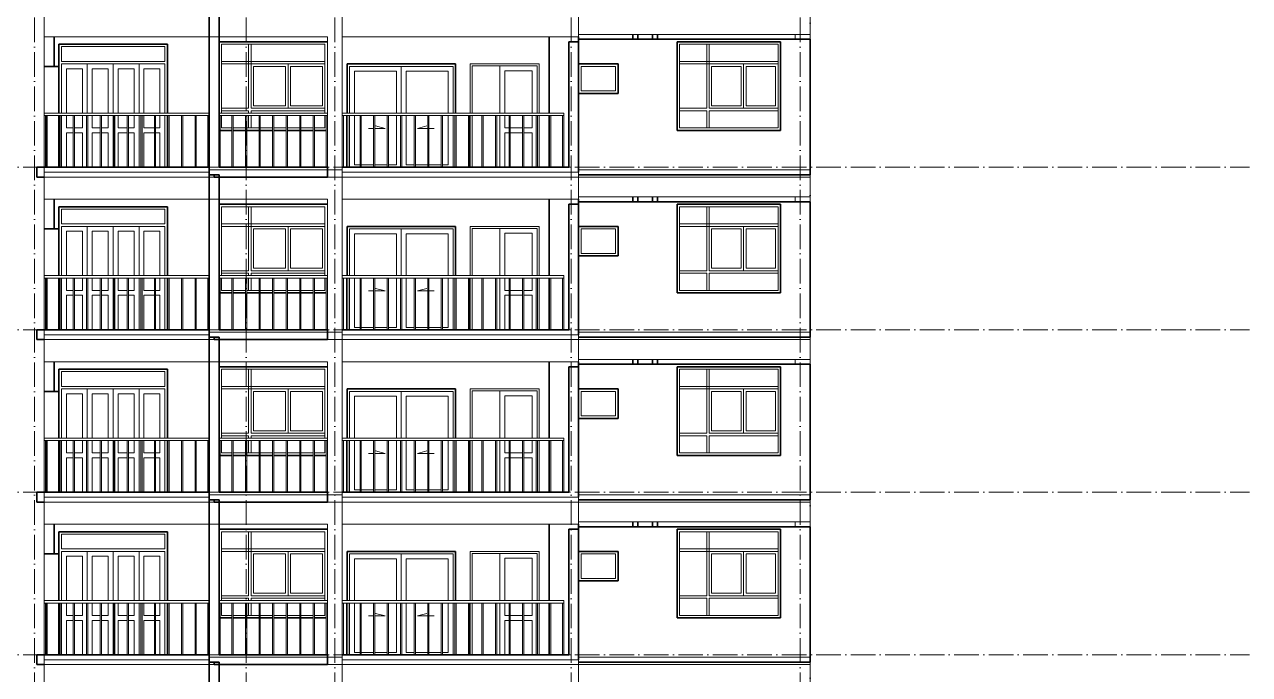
# Model space of a CAD drawing. Header units: millimetres. Extents: x -8482 to 130249, y -7482 to 93550.
# Drawn here: x 26650 to 51521, y 54500 to 67700 of the extents above; entities that cross this region are included whole.
import ezdxf

# ---------------------------------------------------------------- set-up
doc = ezdxf.new("R2010")
doc.units = ezdxf.units.MM
doc.linetypes.add('Grid Line', pattern=[14, 10, -2, 0, -2])
for name, color, linetype, lineweight in [('CUA', 31, 'Continuous', 9), ('NET CAT', 3, 'Continuous', 5), ('NET CATConcrete', 3, 'Continuous', 5), ('NET THAY 1', 41, 'Continuous', 5), ('NET THAY 2', 55, 'Continuous', 5), ('NET-THAY', 2, 'Continuous', 9), ('TRUC', 225, 'Continuous', 5)]:
    doc.layers.add(name, color=color, linetype=linetype, lineweight=lineweight)

# ---------------------------------------------------------------- blocks, each defined once
blk = doc.blocks.new('ALC1807-ASCENT PLAZA-TANG DIEN HINH-TANG 5_rvt-10-MẶT ĐỨNG TRỤC A-Q')
at = {"layer": 'NET-THAY', "color": 50, "lineweight": 35}
for p, q in [((30400, 51450), (30400, 54750)), ((30400, 54750), (30600, 54750)), ((30600, 54750), (30600, 51600))]:
    blk.add_line(p, q, dxfattribs=at)
blk = doc.blocks.new('Railing - 25mm-77671-MẶT ĐỨNG TRỤC A-Q')
at = {"layer": 'NET THAY 2', "color": 90, "lineweight": 9}
for p, q in [((6562, 21900), (6562, 22950)), ((6587, 22950), (6587, 21900))]:
    blk.add_line(p, q, dxfattribs=at)
blk = doc.blocks.new('Railing - 25mm-V296-MẶT ĐỨNG TRỤC A-Q')
at = {"layer": 'NET THAY 2', "color": 90, "lineweight": 9}
blk.add_line((6500, 22950), (6500, 21900), dxfattribs=at)
blk = doc.blocks.new('Railing - 25mm-V297-MẶT ĐỨNG TRỤC A-Q')
at = {"layer": 'NET THAY 2', "color": 90, "lineweight": 9}
blk.add_line((11225, 21900), (11225, 22950), dxfattribs=at)
blk = doc.blocks.new('Railing - Railing-4654-MẶT ĐỨNG TRỤC A-Q')
for name, p in [('Railing - 25mm-V296-MẶT ĐỨNG TRỤC A-Q', (20575, 0)), ('Railing - 25mm-77671-MẶT ĐỨNG TRỤC A-Q', (20525, 0)), ('Railing - 25mm-77671-MẶT ĐỨNG TRỤC A-Q', (20800, 0)), ('Railing - 25mm-77671-MẶT ĐỨNG TRỤC A-Q', (21075, 0)), ('Railing - 25mm-77671-MẶT ĐỨNG TRỤC A-Q', (21350, 0)), ('Railing - 25mm-77671-MẶT ĐỨNG TRỤC A-Q', (21625, 0)), ('Railing - 25mm-77671-MẶT ĐỨNG TRỤC A-Q', (21900, 0)), ('Railing - 25mm-77671-MẶT ĐỨNG TRỤC A-Q', (22175, 0)), ('Railing - 25mm-77671-MẶT ĐỨNG TRỤC A-Q', (22450, 0)), ('Railing - 25mm-77671-MẶT ĐỨNG TRỤC A-Q', (22725, 0)), ('Railing - 25mm-77671-MẶT ĐỨNG TRỤC A-Q', (23000, 0)), ('Railing - 25mm-77671-MẶT ĐỨNG TRỤC A-Q', (23275, 0)), ('Railing - 25mm-77671-MẶT ĐỨNG TRỤC A-Q', (23550, 0)), ('Railing - 25mm-V297-MẶT ĐỨNG TRỤC A-Q', (19150, 0))]:
    blk.add_blockref(name, p)
blk = doc.blocks.new('Top Rail Type - Top Rail_Internal_-4655-MẶT ĐỨNG TRỤC A-Q')
at = {"layer": 'NET THAY 1', "color": 90, "lineweight": 9}
for p, q in [((30400, 23000), (27050, 23000)), ((27050, 22950), (30400, 22950))]:
    blk.add_line(p, q, dxfattribs=at)
blk = doc.blocks.new('Railing - Railing-4656-MẶT ĐỨNG TRỤC A-Q')
for name, p in [('Railing - 25mm-V296-MẶT ĐỨNG TRỤC A-Q', (26625, 0)), ('Railing - 25mm-77671-MẶT ĐỨNG TRỤC A-Q', (26625, 0)), ('Railing - 25mm-77671-MẶT ĐỨNG TRỤC A-Q', (26900, 0)), ('Railing - 25mm-77671-MẶT ĐỨNG TRỤC A-Q', (27175, 0)), ('Railing - 25mm-77671-MẶT ĐỨNG TRỤC A-Q', (27450, 0)), ('Railing - 25mm-77671-MẶT ĐỨNG TRỤC A-Q', (27725, 0)), ('Railing - 25mm-77671-MẶT ĐỨNG TRỤC A-Q', (28000, 0)), ('Railing - 25mm-77671-MẶT ĐỨNG TRỤC A-Q', (28275, 0)), ('Railing - 25mm-77671-MẶT ĐỨNG TRỤC A-Q', (28550, 0)), ('Railing - 25mm-77671-MẶT ĐỨNG TRỤC A-Q', (28825, 0)), ('Railing - 25mm-77671-MẶT ĐỨNG TRỤC A-Q', (29100, 0)), ('Railing - 25mm-77671-MẶT ĐỨNG TRỤC A-Q', (29375, 0)), ('Railing - 25mm-77671-MẶT ĐỨNG TRỤC A-Q', (29650, 0)), ('Railing - 25mm-77671-MẶT ĐỨNG TRỤC A-Q', (29925, 0)), ('Railing - 25mm-77671-MẶT ĐỨNG TRỤC A-Q', (30200, 0)), ('Railing - 25mm-77671-MẶT ĐỨNG TRỤC A-Q', (30475, 0)), ('Railing - 25mm-77671-MẶT ĐỨNG TRỤC A-Q', (30750, 0)), ('Railing - 25mm-77671-MẶT ĐỨNG TRỤC A-Q', (31012, 0))]:
    blk.add_blockref(name, p)
blk = doc.blocks.new('Top Rail Type - Top Rail_Internal_-4657-MẶT ĐỨNG TRỤC A-Q')
at = {"layer": 'NET THAY 1', "color": 90, "lineweight": 9}
for p, q in [((37600, 23000), (33100, 23000)), ((33100, 22950), (37600, 22950)), ((37600, 23000), (37600, 22950))]:
    blk.add_line(p, q, dxfattribs=at)
blk = doc.blocks.new('X-PHONG NGU 2 - X-PHONG NGU 2_Recovery_-60158-MẶT ĐỨNG TRỤC A-Q')
at = {"layer": 'CUA', "color": 90}
for p, q in [((640, 24450), (640, 22650)), ((2740, 24450), (640, 24450)), ((690, 24400), (2690, 24400)), ((690, 22700), (690, 24400)), ((1290, 24400), (1240, 24400)), ((1240, 24400), (1240, 23100)), ((1290, 23100), (1290, 24400)), ((2690, 24400), (2690, 22700)), ((2740, 22650), (2740, 24450)), ((2690, 24050), (690, 24050)), ((690, 24050), (690, 24000)), ((690, 24000), (2690, 24000)), ((1990, 24000), (1290, 24000)), ((1290, 24000), (1290, 23100)), ((1340, 23150), (1340, 23950)), ((1340, 23950), (1940, 23950)), ((1940, 23950), (1940, 23150)), ((1990, 23100), (1990, 24000)), ((2040, 23950), (2640, 23950)), ((2040, 23150), (2040, 23950)), ((2640, 23950), (2640, 23150)), ((2690, 24000), (2690, 24050)), ((1940, 23150), (1340, 23150)), ((2640, 23150), (2040, 23150)), ((1240, 23100), (690, 23100)), ((690, 23100), (690, 23050)), ((690, 23050), (1240, 23050)), ((1240, 23050), (1240, 22700)), ((2690, 23100), (1290, 23100)), ((1290, 23100), (1990, 23100)), ((1290, 22700), (1290, 23050)), ((1290, 23050), (2690, 23050)), ((2690, 23050), (2690, 23100)), ((640, 22650), (2740, 22650)), ((2690, 22700), (690, 22700)), ((1240, 22700), (1290, 22700))]:
    blk.add_line(p, q, dxfattribs=at)
blk = doc.blocks.new('X-PHONG WC - X-PHONG WC 2-60240-MẶT ĐỨNG TRỤC A-Q')
at = {"layer": 'CUA', "color": 90}
for p, q in [((38700, 24000), (37900, 24000)), ((37950, 23450), (37950, 23950)), ((37950, 23950), (38650, 23950)), ((38650, 23950), (38650, 23450)), ((38700, 23400), (38700, 24000)), ((37900, 23400), (38700, 23400)), ((38650, 23450), (37950, 23450))]:
    blk.add_line(p, q, dxfattribs=at)
blk = doc.blocks.new('CUA LO GIA _LUA_ - CUA LO GIA _LUA_-V298-MẶT ĐỨNG TRỤC A-Q')
at = {"layer": 'CUA', "color": 90}
for p, q in [((35400, 24000), (33200, 24000)), ((33200, 23000), (33200, 24000)), ((34300, 23950), (33250, 23950)), ((33250, 23000), (33250, 23950)), ((33250, 23950), (33250, 23000)), ((33250, 23950), (35350, 23950)), ((34300, 23950), (34300, 23000)), ((35350, 23000), (35350, 23950)), ((35400, 24000), (35400, 23000)), ((33350, 23850), (33350, 23000)), ((33350, 23850), (34200, 23850)), ((34200, 23000), (34200, 23850)), ((34400, 23850), (35250, 23850)), ((34400, 23850), (34400, 23000)), ((35250, 23000), (35250, 23850)), ((33250, 21900), (33250, 22950)), ((33250, 22950), (33250, 21900)), ((33350, 22950), (33350, 21950)), ((34200, 21950), (34200, 22950)), ((34400, 22950), (34400, 21950)), ((35250, 21950), (35250, 22950)), ((35350, 21900), (35350, 22950)), ((33632, 22689), (33737, 22689)), ((33762, 22689), (33972, 22689)), ((33972, 22689), (33779, 22740)), ((34628, 22689), (34821, 22740)), ((34837, 22689), (34628, 22689)), ((34968, 22689), (34862, 22689)), ((33350, 21950), (33462, 21950)), ((33487, 21950), (33737, 21950)), ((33762, 21950), (34012, 21950)), ((34037, 21950), (34200, 21950)), ((34400, 21950), (34562, 21950)), ((34587, 21950), (34837, 21950)), ((34862, 21950), (35112, 21950)), ((35137, 21950), (35250, 21950))]:
    blk.add_line(p, q, dxfattribs=at)
blk = doc.blocks.new('CUA LO GIA - DB6-60239-MẶT ĐỨNG TRỤC A-Q')
at = {"layer": 'CUA', "color": 90}
for p, q in [((29550, 24400), (27350, 24400)), ((27350, 24400), (27350, 23950)), ((29550, 23000), (29550, 24400)), ((27400, 24050), (27400, 24350)), ((27400, 24350), (29500, 24350)), ((29500, 24350), (29500, 24050)), ((29500, 24050), (27400, 24050)), ((27400, 24000), (29500, 24000)), ((27400, 23000), (27400, 24000)), ((27500, 23900), (27500, 23000)), ((27500, 23900), (27825, 23900)), ((27825, 23000), (27825, 23900)), ((27925, 23000), (27925, 24000)), ((28450, 24000), (27925, 24000)), ((28025, 23900), (28350, 23900)), ((28025, 23900), (28025, 23000)), ((28350, 23000), (28350, 23900)), ((28450, 24000), (28450, 23000)), ((28975, 24000), (28450, 24000)), ((28450, 23000), (28450, 24000)), ((28550, 23900), (28550, 23000)), ((28550, 23900), (28875, 23900)), ((28875, 23000), (28875, 23900)), ((28975, 24000), (28975, 23000)), ((29075, 23900), (29400, 23900)), ((29075, 23900), (29075, 23000)), ((29400, 23000), (29400, 23900)), ((29500, 24000), (29500, 23000)), ((27400, 21900), (27400, 22950)), ((27500, 22950), (27500, 22700)), ((27825, 22700), (27825, 22950)), ((28025, 22950), (28025, 22700)), ((28350, 22700), (28350, 22950)), ((28450, 22950), (28450, 21900)), ((28450, 21900), (28450, 22950)), ((28550, 22950), (28550, 22700)), ((28875, 22700), (28875, 22950)), ((28975, 22950), (28975, 21900)), ((29075, 22950), (29075, 22700)), ((29400, 22700), (29400, 22950)), ((29500, 22950), (29500, 21900)), ((29550, 21900), (29550, 22950)), ((27500, 22700), (27637, 22700)), ((27662, 22700), (27825, 22700)), ((28025, 22700), (28187, 22700)), ((28212, 22700), (28350, 22700)), ((28550, 22700), (28737, 22700)), ((28762, 22700), (28875, 22700)), ((29075, 22700), (29287, 22700)), ((29312, 22700), (29400, 22700)), ((27637, 22600), (27500, 22600)), ((27500, 22600), (27500, 21900)), ((27825, 22600), (27662, 22600)), ((27825, 21900), (27825, 22600)), ((28025, 22600), (28025, 21900)), ((28187, 22600), (28025, 22600)), ((28350, 22600), (28212, 22600)), ((28350, 21900), (28350, 22600)), ((28737, 22600), (28550, 22600)), ((28550, 22600), (28550, 21900)), ((28875, 22600), (28762, 22600)), ((28875, 21900), (28875, 22600)), ((29075, 22600), (29075, 21900)), ((29287, 22600), (29075, 22600)), ((29400, 22600), (29312, 22600)), ((29400, 21900), (29400, 22600))]:
    blk.add_line(p, q, dxfattribs=at)
blk = doc.blocks.new('X-PHONG NGU 2 - X-PHONG NGU 2_Recovery_ 3-60238-MẶT ĐỨNG TRỤC A-Q')
at = {"layer": 'CUA', "color": 90}
for p, q in [((32800, 24450), (30600, 24450)), ((30650, 24400), (32750, 24400)), ((30650, 23000), (30650, 24400)), ((31250, 24400), (31200, 24400)), ((31200, 24400), (31200, 23100)), ((31250, 23100), (31250, 24400)), ((32750, 24400), (32750, 23000)), ((32750, 24050), (30650, 24050)), ((30650, 24050), (30650, 24000)), ((30650, 24000), (32750, 24000)), ((32000, 24000), (31250, 24000)), ((31250, 24000), (31250, 23100)), ((31300, 23150), (31300, 23950)), ((31300, 23950), (31950, 23950)), ((31950, 23950), (31950, 23150)), ((32000, 23100), (32000, 24000)), ((32050, 23950), (32700, 23950)), ((32050, 23150), (32050, 23950)), ((32700, 23950), (32700, 23150)), ((32750, 24000), (32750, 24050)), ((31950, 23150), (31300, 23150)), ((32700, 23150), (32050, 23150)), ((31200, 23100), (30650, 23100)), ((30650, 23100), (30650, 23050)), ((30650, 23050), (31200, 23050)), ((30650, 22700), (30650, 22950)), ((31200, 23050), (31200, 23000)), ((31200, 22950), (31200, 22700)), ((32750, 23100), (31250, 23100)), ((31250, 23100), (32000, 23100)), ((31250, 23000), (31250, 23050)), ((31250, 23050), (32750, 23050)), ((31250, 22700), (31250, 22950)), ((32750, 23050), (32750, 23100)), ((32750, 22950), (32750, 22700)), ((30625, 22650), (30862, 22650)), ((30862, 22700), (30650, 22700)), ((31137, 22700), (30887, 22700)), ((30887, 22650), (31137, 22650)), ((31412, 22700), (31162, 22700)), ((31162, 22650), (31412, 22650)), ((31200, 22700), (31250, 22700)), ((31687, 22700), (31437, 22700)), ((31437, 22650), (31687, 22650)), ((31962, 22700), (31712, 22700)), ((31712, 22650), (31962, 22650)), ((32237, 22700), (31987, 22700)), ((31987, 22650), (32237, 22650)), ((32512, 22700), (32262, 22700)), ((32262, 22650), (32512, 22650)), ((32750, 22700), (32537, 22700)), ((32537, 22650), (32775, 22650))]:
    blk.add_line(p, q, dxfattribs=at)
blk = doc.blocks.new('Railing - Railing-4658-MẶT ĐỨNG TRỤC A-Q')
for name, p in [('Railing - 25mm-V296-MẶT ĐỨNG TRỤC A-Q', (24112, 0)), ('Railing - 25mm-V296-MẶT ĐỨNG TRỤC A-Q', (24125, 0)), ('Railing - 25mm-77671-MẶT ĐỨNG TRỤC A-Q', (24300, 0)), ('Railing - 25mm-77671-MẶT ĐỨNG TRỤC A-Q', (24575, 0)), ('Railing - 25mm-77671-MẶT ĐỨNG TRỤC A-Q', (24850, 0)), ('Railing - 25mm-77671-MẶT ĐỨNG TRỤC A-Q', (25125, 0)), ('Railing - 25mm-77671-MẶT ĐỨNG TRỤC A-Q', (25400, 0)), ('Railing - 25mm-77671-MẶT ĐỨNG TRỤC A-Q', (25675, 0)), ('Railing - 25mm-77671-MẶT ĐỨNG TRỤC A-Q', (25950, 0)), ('Railing - 25mm-V297-MẶT ĐỨNG TRỤC A-Q', (21550, 0))]:
    blk.add_blockref(name, p)
blk = doc.blocks.new('Top Rail Type - Top Rail_Internal_-4659-MẶT ĐỨNG TRỤC A-Q')
at = {"layer": 'NET THAY 1', "color": 90, "lineweight": 9}
for p, q in [((32800, 23000), (30600, 23000)), ((30600, 22950), (32800, 22950))]:
    blk.add_line(p, q, dxfattribs=at)
blk = doc.blocks.new('CUA SAN PHOI LUA - CUA SAN PHOI LUA-V299-MẶT ĐỨNG TRỤC A-Q')
at = {"layer": 'CUA', "color": 90}
for p, q in [((35700, 24000), (35700, 23000)), ((37100, 24000), (35700, 24000)), ((35740, 23960), (35740, 23000)), ((35740, 23960), (37060, 23960)), ((36300, 23000), (36300, 23960)), ((37060, 23960), (37060, 23000)), ((37100, 23000), (37100, 24000)), ((36400, 23860), (36960, 23860)), ((36400, 23860), (36400, 23000)), ((36960, 23000), (36960, 23860)), ((35700, 22950), (35700, 21900)), ((35740, 22950), (35740, 21900)), ((36300, 21900), (36300, 22950)), ((36400, 22950), (36400, 22700)), ((36960, 22700), (36960, 22950)), ((37100, 21900), (37100, 22950)), ((36400, 22700), (36487, 22700)), ((36512, 22700), (36762, 22700)), ((36787, 22700), (36960, 22700)), ((36400, 22600), (36400, 21900)), ((36487, 22600), (36400, 22600)), ((36762, 22600), (36512, 22600)), ((36960, 22600), (36787, 22600)), ((36960, 21900), (36960, 22600))]:
    blk.add_line(p, q, dxfattribs=at)
blk = doc.blocks.new('ALC1807-ASCENT PLAZA-TANG DIEN HINH-TANG 5_rvt-11-MẶT ĐỨNG TRỤC A-Q')
at = {"layer": 'NET-THAY', "color": 50, "lineweight": 35}
for p, q in [((30400, 54750), (30400, 58050)), ((30400, 58050), (30600, 58050)), ((30600, 58050), (30600, 54900)), ((27250, 57550), (27250, 56950)), ((37300, 57550), (37300, 56000)), ((37900, 57450), (37900, 57550)), ((39000, 57500), (37900, 57500)), ((39000, 57500), (39000, 57600)), ((39400, 57500), (39000, 57500)), ((39100, 57600), (39100, 57500)), ((39400, 57500), (39400, 57600)), ((42400, 57500), (39400, 57500)), ((39500, 57600), (39500, 57500)), ((42400, 57500), (42600, 57500)), ((42600, 57500), (42600, 54750)), ((27350, 56950), (27350, 57400)), ((27350, 57400), (29550, 57400)), ((29550, 57400), (29550, 56000)), ((30600, 57450), (32800, 57450)), ((37700, 54900), (37700, 57450)), ((37700, 57450), (37900, 57450)), ((37900, 57450), (37900, 54800)), ((39900, 55650), (39900, 57450)), ((39900, 57450), (42000, 57450)), ((42000, 57450), (42000, 55650)), ((33200, 56000), (33200, 57000)), ((33200, 57000), (35400, 57000)), ((35400, 57000), (35400, 56000)), ((37900, 57000), (38700, 57000)), ((38700, 57000), (38700, 56400)), ((27350, 56950), (27050, 56950)), ((27350, 56000), (27350, 56950)), ((38700, 56400), (37900, 56400)), ((27350, 54900), (27350, 55950)), ((29550, 55950), (29550, 54900)), ((37300, 55950), (37300, 54900)), ((30862, 55650), (30625, 55650)), ((31137, 55650), (30887, 55650)), ((31412, 55650), (31162, 55650)), ((31687, 55650), (31437, 55650)), ((31962, 55650), (31712, 55650)), ((32237, 55650), (31987, 55650)), ((32512, 55650), (32262, 55650)), ((32775, 55650), (32537, 55650)), ((42000, 55650), (39900, 55650)), ((30400, 54900), (26900, 54900)), ((26900, 54900), (26900, 54700)), ((30500, 54750), (30400, 54750)), ((30500, 54750), (30500, 54700)), ((32800, 54900), (30600, 54900)), ((32800, 54700), (32800, 54900)), ((37700, 54900), (33100, 54900)), ((37900, 54750), (39000, 54750)), ((39000, 54750), (39400, 54750)), ((39400, 54750), (42400, 54750)), ((42600, 54750), (42400, 54750)), ((26900, 54700), (27050, 54700)), ((30500, 54700), (32800, 54700))]:
    blk.add_line(p, q, dxfattribs=at)
at = {"color": 50, "lineweight": 35}
for name, p in [('CUA LO GIA - DB6-60239-MẶT ĐỨNG TRỤC A-Q', (0, 33000)), ('X-PHONG NGU 2 - X-PHONG NGU 2_Recovery_ 3-60238-MẶT ĐỨNG TRỤC A-Q', (0, 33000)), ('X-PHONG NGU 2 - X-PHONG NGU 2_Recovery_-60158-MẶT ĐỨNG TRỤC A-Q', (39260, 33000)), ('CUA LO GIA _LUA_ - CUA LO GIA _LUA_-V298-MẶT ĐỨNG TRỤC A-Q', (0, 33000)), ('CUA SAN PHOI LUA - CUA SAN PHOI LUA-V299-MẶT ĐỨNG TRỤC A-Q', (0, 33000)), ('X-PHONG WC - X-PHONG WC 2-60240-MẶT ĐỨNG TRỤC A-Q', (0, 33000)), ('Top Rail Type - Top Rail_Internal_-4655-MẶT ĐỨNG TRỤC A-Q', (0, 33000)), ('Top Rail Type - Top Rail_Internal_-4659-MẶT ĐỨNG TRỤC A-Q', (0, 33000)), ('Top Rail Type - Top Rail_Internal_-4657-MẶT ĐỨNG TRỤC A-Q', (0, 33000)), ('Railing - Railing-4654-MẶT ĐỨNG TRỤC A-Q', (0, 33000)), ('Railing - Railing-4658-MẶT ĐỨNG TRỤC A-Q', (0, 33000)), ('Railing - Railing-4656-MẶT ĐỨNG TRỤC A-Q', (0, 33000))]:
    blk.add_blockref(name, p, dxfattribs=at)
blk = doc.blocks.new('ALC1807-ASCENT PLAZA-TANG DIEN HINH-TANG 5_rvt-12-MẶT ĐỨNG TRỤC A-Q')
at = {"layer": 'NET-THAY', "color": 50, "lineweight": 35}
for p, q in [((30400, 58050), (30400, 61350)), ((30400, 61350), (30600, 61350)), ((30600, 61350), (30600, 58200)), ((27250, 60850), (27250, 60250)), ((27350, 60250), (27350, 60700)), ((27350, 60700), (29550, 60700)), ((29550, 60700), (29550, 59300)), ((30600, 60750), (32800, 60750)), ((37300, 60850), (37300, 59300)), ((37700, 58200), (37700, 60750)), ((37700, 60750), (37900, 60750)), ((37900, 60750), (37900, 60850)), ((39000, 60800), (37900, 60800)), ((37900, 60750), (37900, 58100)), ((39000, 60800), (39000, 60900)), ((39400, 60800), (39000, 60800)), ((39100, 60900), (39100, 60800)), ((39400, 60800), (39400, 60900)), ((42400, 60800), (39400, 60800)), ((39500, 60900), (39500, 60800)), ((39900, 58950), (39900, 60750)), ((39900, 60750), (42000, 60750)), ((42000, 60750), (42000, 58950)), ((42400, 60800), (42600, 60800)), ((42600, 60800), (42600, 58050)), ((27350, 60250), (27050, 60250)), ((27350, 59300), (27350, 60250)), ((33200, 59300), (33200, 60300)), ((33200, 60300), (35400, 60300)), ((35400, 60300), (35400, 59300)), ((37900, 60300), (38700, 60300)), ((38700, 60300), (38700, 59700)), ((38700, 59700), (37900, 59700)), ((27350, 58200), (27350, 59250)), ((29550, 59250), (29550, 58200)), ((37300, 59250), (37300, 58200)), ((30862, 58950), (30625, 58950)), ((31137, 58950), (30887, 58950)), ((31412, 58950), (31162, 58950)), ((31687, 58950), (31437, 58950)), ((31962, 58950), (31712, 58950)), ((32237, 58950), (31987, 58950)), ((32512, 58950), (32262, 58950)), ((32775, 58950), (32537, 58950)), ((42000, 58950), (39900, 58950)), ((30400, 58200), (26900, 58200)), ((26900, 58200), (26900, 58000)), ((32800, 58200), (30600, 58200)), ((32800, 58000), (32800, 58200)), ((37700, 58200), (33100, 58200)), ((26900, 58000), (27050, 58000)), ((30500, 58050), (30400, 58050)), ((30500, 58050), (30500, 58000)), ((30500, 58000), (32800, 58000)), ((37900, 58050), (39000, 58050)), ((39000, 58050), (39400, 58050)), ((39400, 58050), (42400, 58050)), ((42600, 58050), (42400, 58050))]:
    blk.add_line(p, q, dxfattribs=at)
at = {"color": 50, "lineweight": 35}
for name, p in [('CUA LO GIA - DB6-60239-MẶT ĐỨNG TRỤC A-Q', (0, 36300)), ('X-PHONG NGU 2 - X-PHONG NGU 2_Recovery_ 3-60238-MẶT ĐỨNG TRỤC A-Q', (0, 36300)), ('X-PHONG NGU 2 - X-PHONG NGU 2_Recovery_-60158-MẶT ĐỨNG TRỤC A-Q', (39260, 36300)), ('CUA LO GIA _LUA_ - CUA LO GIA _LUA_-V298-MẶT ĐỨNG TRỤC A-Q', (0, 36300)), ('CUA SAN PHOI LUA - CUA SAN PHOI LUA-V299-MẶT ĐỨNG TRỤC A-Q', (0, 36300)), ('X-PHONG WC - X-PHONG WC 2-60240-MẶT ĐỨNG TRỤC A-Q', (0, 36300)), ('Top Rail Type - Top Rail_Internal_-4655-MẶT ĐỨNG TRỤC A-Q', (0, 36300)), ('Railing - Railing-4654-MẶT ĐỨNG TRỤC A-Q', (0, 36300)), ('Top Rail Type - Top Rail_Internal_-4659-MẶT ĐỨNG TRỤC A-Q', (0, 36300)), ('Railing - Railing-4658-MẶT ĐỨNG TRỤC A-Q', (0, 36300)), ('Top Rail Type - Top Rail_Internal_-4657-MẶT ĐỨNG TRỤC A-Q', (0, 36300)), ('Railing - Railing-4656-MẶT ĐỨNG TRỤC A-Q', (0, 36300))]:
    blk.add_blockref(name, p, dxfattribs=at)
blk = doc.blocks.new('ALC1807-ASCENT PLAZA-TANG DIEN HINH-TANG 5_rvt-13-MẶT ĐỨNG TRỤC A-Q')
at = {"layer": 'NET-THAY', "color": 50, "lineweight": 35}
for p, q in [((30400, 61350), (30400, 64650)), ((30400, 64650), (30600, 64650)), ((30600, 64650), (30600, 61500)), ((39000, 64100), (39000, 64200)), ((39100, 64200), (39100, 64100)), ((39400, 64100), (39400, 64200)), ((39500, 64200), (39500, 64100)), ((27250, 64150), (27250, 63550)), ((27350, 63550), (27350, 64000)), ((27350, 64000), (29550, 64000)), ((29550, 64000), (29550, 62600)), ((30600, 64050), (32800, 64050)), ((37300, 64150), (37300, 62600)), ((37700, 61500), (37700, 64050)), ((37700, 64050), (37900, 64050)), ((37900, 64050), (37900, 64150)), ((39000, 64100), (37900, 64100)), ((37900, 64050), (37900, 61400)), ((39400, 64100), (39000, 64100)), ((42400, 64100), (39400, 64100)), ((39900, 62250), (39900, 64050)), ((39900, 64050), (42000, 64050)), ((42000, 64050), (42000, 62250)), ((42400, 64100), (42600, 64100)), ((42600, 64100), (42600, 61350)), ((27350, 63550), (27050, 63550)), ((27350, 62600), (27350, 63550)), ((33200, 62600), (33200, 63600)), ((33200, 63600), (35400, 63600)), ((35400, 63600), (35400, 62600)), ((37900, 63600), (38700, 63600)), ((38700, 63600), (38700, 63000)), ((38700, 63000), (37900, 63000)), ((27350, 61500), (27350, 62550)), ((29550, 62550), (29550, 61500)), ((37300, 62550), (37300, 61500)), ((30862, 62250), (30625, 62250)), ((31137, 62250), (30887, 62250)), ((31412, 62250), (31162, 62250)), ((31687, 62250), (31437, 62250)), ((31962, 62250), (31712, 62250)), ((32237, 62250), (31987, 62250)), ((32512, 62250), (32262, 62250)), ((32775, 62250), (32537, 62250)), ((42000, 62250), (39900, 62250)), ((30400, 61500), (26900, 61500)), ((26900, 61500), (26900, 61300)), ((32800, 61500), (30600, 61500)), ((32800, 61300), (32800, 61500)), ((37700, 61500), (33100, 61500)), ((26900, 61300), (27050, 61300)), ((30500, 61350), (30400, 61350)), ((30500, 61350), (30500, 61300)), ((30500, 61300), (32800, 61300)), ((37900, 61350), (39000, 61350)), ((39000, 61350), (39400, 61350)), ((39400, 61350), (42400, 61350)), ((42600, 61350), (42400, 61350))]:
    blk.add_line(p, q, dxfattribs=at)
at = {"color": 50, "lineweight": 35}
for name, p in [('CUA LO GIA - DB6-60239-MẶT ĐỨNG TRỤC A-Q', (0, 39600)), ('X-PHONG NGU 2 - X-PHONG NGU 2_Recovery_ 3-60238-MẶT ĐỨNG TRỤC A-Q', (0, 39600)), ('X-PHONG NGU 2 - X-PHONG NGU 2_Recovery_-60158-MẶT ĐỨNG TRỤC A-Q', (39260, 39600)), ('CUA LO GIA _LUA_ - CUA LO GIA _LUA_-V298-MẶT ĐỨNG TRỤC A-Q', (0, 39600)), ('CUA SAN PHOI LUA - CUA SAN PHOI LUA-V299-MẶT ĐỨNG TRỤC A-Q', (0, 39600)), ('X-PHONG WC - X-PHONG WC 2-60240-MẶT ĐỨNG TRỤC A-Q', (0, 39600)), ('Top Rail Type - Top Rail_Internal_-4655-MẶT ĐỨNG TRỤC A-Q', (0, 39600)), ('Railing - Railing-4654-MẶT ĐỨNG TRỤC A-Q', (0, 39600)), ('Top Rail Type - Top Rail_Internal_-4659-MẶT ĐỨNG TRỤC A-Q', (0, 39600)), ('Railing - Railing-4658-MẶT ĐỨNG TRỤC A-Q', (0, 39600)), ('Top Rail Type - Top Rail_Internal_-4657-MẶT ĐỨNG TRỤC A-Q', (0, 39600)), ('Railing - Railing-4656-MẶT ĐỨNG TRỤC A-Q', (0, 39600))]:
    blk.add_blockref(name, p, dxfattribs=at)
blk = doc.blocks.new('ALC1807-ASCENT PLAZA-TANG DIEN HINH-TANG 5_rvt-14-MẶT ĐỨNG TRỤC A-Q')
at = {"layer": 'NET-THAY', "color": 50, "lineweight": 35}
for p, q in [((30400, 64650), (30400, 67950)), ((30600, 67950), (30600, 64800)), ((27250, 67450), (27250, 66850)), ((37300, 67450), (37300, 65900)), ((37900, 67350), (37900, 67450)), ((39000, 67400), (39000, 67500)), ((39100, 67500), (39100, 67400)), ((39400, 67400), (39400, 67500)), ((39500, 67500), (39500, 67400)), ((27350, 66850), (27350, 67300)), ((27350, 67300), (29550, 67300)), ((29550, 67300), (29550, 65900)), ((30600, 67350), (32800, 67350)), ((37700, 64800), (37700, 67350)), ((37700, 67350), (37900, 67350)), ((39000, 67400), (37900, 67400)), ((37900, 67350), (37900, 64700)), ((39400, 67400), (39000, 67400)), ((42400, 67400), (39400, 67400)), ((39900, 65550), (39900, 67350)), ((39900, 67350), (42000, 67350)), ((42000, 67350), (42000, 65550)), ((42400, 67400), (42600, 67400)), ((42600, 67400), (42600, 64650)), ((27350, 66850), (27050, 66850)), ((27350, 65900), (27350, 66850)), ((33200, 65900), (33200, 66900)), ((33200, 66900), (35400, 66900)), ((35400, 66900), (35400, 65900)), ((37900, 66900), (38700, 66900)), ((38700, 66900), (38700, 66300)), ((38700, 66300), (37900, 66300)), ((27350, 64800), (27350, 65850)), ((29550, 65850), (29550, 64800)), ((37300, 65850), (37300, 64800)), ((30862, 65550), (30625, 65550)), ((31137, 65550), (30887, 65550)), ((31412, 65550), (31162, 65550)), ((31687, 65550), (31437, 65550)), ((31962, 65550), (31712, 65550)), ((32237, 65550), (31987, 65550)), ((32512, 65550), (32262, 65550)), ((32775, 65550), (32537, 65550)), ((42000, 65550), (39900, 65550)), ((30400, 64800), (26900, 64800)), ((26900, 64800), (26900, 64600)), ((32800, 64800), (30600, 64800)), ((32800, 64600), (32800, 64800)), ((37700, 64800), (33100, 64800)), ((26900, 64600), (27050, 64600)), ((30500, 64650), (30400, 64650)), ((30500, 64650), (30500, 64600)), ((30500, 64600), (32800, 64600)), ((37900, 64650), (39000, 64650)), ((39000, 64650), (39400, 64650)), ((39400, 64650), (42400, 64650)), ((42600, 64650), (42400, 64650))]:
    blk.add_line(p, q, dxfattribs=at)
at = {"color": 50, "lineweight": 35}
for name, p in [('CUA LO GIA - DB6-60239-MẶT ĐỨNG TRỤC A-Q', (0, 42900)), ('X-PHONG NGU 2 - X-PHONG NGU 2_Recovery_ 3-60238-MẶT ĐỨNG TRỤC A-Q', (0, 42900)), ('X-PHONG NGU 2 - X-PHONG NGU 2_Recovery_-60158-MẶT ĐỨNG TRỤC A-Q', (39260, 42900)), ('CUA LO GIA _LUA_ - CUA LO GIA _LUA_-V298-MẶT ĐỨNG TRỤC A-Q', (0, 42900)), ('CUA SAN PHOI LUA - CUA SAN PHOI LUA-V299-MẶT ĐỨNG TRỤC A-Q', (0, 42900)), ('X-PHONG WC - X-PHONG WC 2-60240-MẶT ĐỨNG TRỤC A-Q', (0, 42900)), ('Top Rail Type - Top Rail_Internal_-4655-MẶT ĐỨNG TRỤC A-Q', (0, 42900)), ('Railing - Railing-4654-MẶT ĐỨNG TRỤC A-Q', (0, 42900)), ('Top Rail Type - Top Rail_Internal_-4659-MẶT ĐỨNG TRỤC A-Q', (0, 42900)), ('Railing - Railing-4658-MẶT ĐỨNG TRỤC A-Q', (0, 42900)), ('Top Rail Type - Top Rail_Internal_-4657-MẶT ĐỨNG TRỤC A-Q', (0, 42900)), ('Railing - Railing-4656-MẶT ĐỨNG TRỤC A-Q', (0, 42900))]:
    blk.add_blockref(name, p, dxfattribs=at)

msp = doc.modelspace()

# ---------------------------------------------------------------- linework, layer by layer
at = {"layer": 'NET CAT'}
for p, q in [((33099.9, 64750), (33099.9, 67900)), ((27049.9, 67450), (27049.9, 64700)), ((32799.9, 64750), (32799.9, 67450)), ((42299.9, 67500), (42299.9, 67400)), ((42599.9, 67500), (42599.9, 67400)), ((33099.9, 64750), (32799.9, 64750)), ((32799.9, 64600), (33099.9, 64600)), ((33099.9, 61450), (33099.9, 64600)), ((42299.9, 64200), (42299.9, 64100)), ((42599.9, 64200), (42599.9, 64100)), ((27049.9, 64150), (27049.9, 61400)), ((32799.9, 61450), (32799.9, 64150)), ((33099.9, 61450), (32799.9, 61450)), ((32799.9, 61300), (33099.9, 61300)), ((33099.9, 58150), (33099.9, 61300)), ((27049.9, 60850), (27049.9, 58100)), ((32799.9, 58150), (32799.9, 60850)), ((42299.9, 60900), (42299.9, 60800)), ((42599.9, 60900), (42599.9, 60800)), ((33099.9, 58150), (32799.9, 58150)), ((32799.9, 58000), (33099.9, 58000)), ((33099.9, 54850), (33099.9, 58000)), ((27049.9, 57550), (27049.9, 54800)), ((32799.9, 54850), (32799.9, 57550)), ((42299.9, 57600), (42299.9, 57500)), ((42599.9, 57600), (42599.9, 57500)), ((33099.9, 54850), (32799.9, 54850)), ((32799.9, 54700), (33099.9, 54700)), ((33099.9, 51550), (33099.9, 54700))]:
    msp.add_line(p, q, dxfattribs=at)
at = {"layer": 'NET CATConcrete'}
for p, q in [((27049.9, 67900), (27049.9, 67450)), ((37899.9, 67900), (37899.9, 67450)), ((42599.9, 67900), (42599.9, 67500)), ((30399.9, 67450), (27049.9, 67450)), ((30399.9, 67450), (32799.9, 67450)), ((37599.9, 67450), (33099.9, 67450)), ((37899.9, 67450), (37599.9, 67450)), ((42299.9, 67500), (37899.9, 67500)), ((42599.9, 67500), (42299.9, 67500)), ((30399.9, 64600), (27049.9, 64600)), ((27049.9, 64600), (27049.9, 64150)), ((32799.9, 64600), (30399.9, 64600)), ((37599.9, 64600), (33099.9, 64600)), ((37599.9, 64600), (37899.9, 64600)), ((37899.9, 64600), (37899.9, 64150)), ((42299.9, 64600), (37899.9, 64600)), ((42299.9, 64600), (42599.9, 64600)), ((42599.9, 64600), (42599.9, 64200)), ((42299.9, 64200), (37899.9, 64200)), ((42599.9, 64200), (42299.9, 64200)), ((30399.9, 64150), (27049.9, 64150)), ((30399.9, 64150), (32799.9, 64150)), ((37599.9, 64150), (33099.9, 64150)), ((37899.9, 64150), (37599.9, 64150)), ((30399.9, 61300), (27049.9, 61300)), ((27049.9, 61300), (27049.9, 60850)), ((32799.9, 61300), (30399.9, 61300)), ((37599.9, 61300), (33099.9, 61300)), ((37599.9, 61300), (37899.9, 61300)), ((37899.9, 61300), (37899.9, 60850)), ((42299.9, 61300), (37899.9, 61300)), ((42299.9, 61300), (42599.9, 61300)), ((42599.9, 61300), (42599.9, 60900)), ((30399.9, 60850), (27049.9, 60850)), ((30399.9, 60850), (32799.9, 60850)), ((37599.9, 60850), (33099.9, 60850)), ((37899.9, 60850), (37599.9, 60850)), ((42299.9, 60900), (37899.9, 60900)), ((42599.9, 60900), (42299.9, 60900)), ((30399.9, 58000), (27049.9, 58000)), ((27049.9, 58000), (27049.9, 57550)), ((32799.9, 58000), (30399.9, 58000)), ((37599.9, 58000), (33099.9, 58000)), ((37599.9, 58000), (37899.9, 58000)), ((37899.9, 58000), (37899.9, 57550)), ((42299.9, 58000), (37899.9, 58000)), ((42299.9, 58000), (42599.9, 58000)), ((42599.9, 58000), (42599.9, 57600)), ((30399.9, 57550), (27049.9, 57550)), ((30399.9, 57550), (32799.9, 57550)), ((37599.9, 57550), (33099.9, 57550)), ((37899.9, 57550), (37599.9, 57550)), ((42299.9, 57600), (37899.9, 57600)), ((42599.9, 57600), (42299.9, 57600)), ((30399.9, 54700), (27049.9, 54700)), ((27049.9, 54700), (27049.9, 54250)), ((32799.9, 54700), (30399.9, 54700)), ((37599.9, 54700), (33099.9, 54700)), ((37599.9, 54700), (37899.9, 54700)), ((37899.9, 54700), (37899.9, 54250)), ((42299.9, 54700), (37899.9, 54700)), ((42299.9, 54700), (42599.9, 54700)), ((42599.9, 54700), (42599.9, 54300))]:
    msp.add_line(p, q, dxfattribs=at)
at = {"layer": 'NET-THAY'}
for p, q in [((27049.9, 64700), (30399.9, 64700)), ((27049.9, 64700), (27049.9, 64600)), ((30399.9, 64750), (33099.9, 64750)), ((30399.9, 64750), (30399.9, 64600)), ((33099.9, 64750), (33099.9, 64600)), ((33099.9, 64700), (37899.9, 64700)), ((37899.9, 64750), (42599.9, 64750)), ((37899.9, 64700), (37899.9, 64600)), ((42599.9, 64750), (42599.9, 64600)), ((33099.9, 64600), (27049.9, 64600)), ((42599.9, 64600), (33099.9, 64600)), ((30399.9, 61450), (33099.9, 61450)), ((30399.9, 61450), (30399.9, 61300)), ((33099.9, 61450), (33099.9, 61300)), ((37899.9, 61450), (42599.9, 61450)), ((42599.9, 61450), (42599.9, 61300)), ((27049.9, 61400), (30399.9, 61400)), ((27049.9, 61400), (27049.9, 61300)), ((33099.9, 61300), (27049.9, 61300)), ((33099.9, 61400), (37899.9, 61400)), ((42599.9, 61300), (33099.9, 61300)), ((37899.9, 61400), (37899.9, 61300)), ((27049.9, 58100), (30399.9, 58100)), ((27049.9, 58100), (27049.9, 58000)), ((33099.9, 58000), (27049.9, 58000)), ((30399.9, 58150), (33099.9, 58150)), ((30399.9, 58150), (30399.9, 58000)), ((33099.9, 58150), (33099.9, 58000)), ((33099.9, 58100), (37899.9, 58100)), ((42599.9, 58000), (33099.9, 58000)), ((37899.9, 58150), (42599.9, 58150)), ((37899.9, 58100), (37899.9, 58000)), ((42599.9, 58150), (42599.9, 58000)), ((27049.9, 54800), (30399.9, 54800)), ((27049.9, 54800), (27049.9, 54700)), ((30399.9, 54850), (33099.9, 54850)), ((30399.9, 54850), (30399.9, 54700)), ((33099.9, 54850), (33099.9, 54700)), ((33099.9, 54800), (37899.9, 54800)), ((37899.9, 54850), (42599.9, 54850)), ((37899.9, 54800), (37899.9, 54700)), ((42599.9, 54850), (42599.9, 54700)), ((33099.9, 54700), (27049.9, 54700)), ((42599.9, 54700), (33099.9, 54700))]:
    msp.add_line(p, q, dxfattribs=at)
at = {"layer": 'TRUC', "linetype": 'Grid Line', "ltscale": 50}
for p, q in [((26849.9, -6170.4), (26849.9, 93540.4)), ((31149.9, -6170.4), (31149.9, 93540.4)), ((32949.9, -6170.4), (32949.9, 93540.4)), ((37749.9, -6170.4), (37749.9, 93540.4)), ((42399.9, -6170.4), (42399.9, 93540.4)), ((42599.9, -2881.6), (42599.9, 93540.4)), ((-8381.6, 64800), (51521, 64800)), ((-8381.6, 61500), (51521, 61500)), ((-8381.6, 58200), (51521, 58200)), ((-8381.6, 54900), (51521, 54900))]:
    msp.add_line(p, q, dxfattribs=at)

# ---------------------------------------------------------------- block references
at = {"lineweight": 5}
for name in ['ALC1807-ASCENT PLAZA-TANG DIEN HINH-TANG 5_rvt-14-MẶT ĐỨNG TRỤC A-Q', 'ALC1807-ASCENT PLAZA-TANG DIEN HINH-TANG 5_rvt-13-MẶT ĐỨNG TRỤC A-Q', 'ALC1807-ASCENT PLAZA-TANG DIEN HINH-TANG 5_rvt-12-MẶT ĐỨNG TRỤC A-Q', 'ALC1807-ASCENT PLAZA-TANG DIEN HINH-TANG 5_rvt-11-MẶT ĐỨNG TRỤC A-Q', 'ALC1807-ASCENT PLAZA-TANG DIEN HINH-TANG 5_rvt-10-MẶT ĐỨNG TRỤC A-Q']:
    msp.add_blockref(name, (0, 0), dxfattribs=at)

doc.saveas('drawing.dxf')
